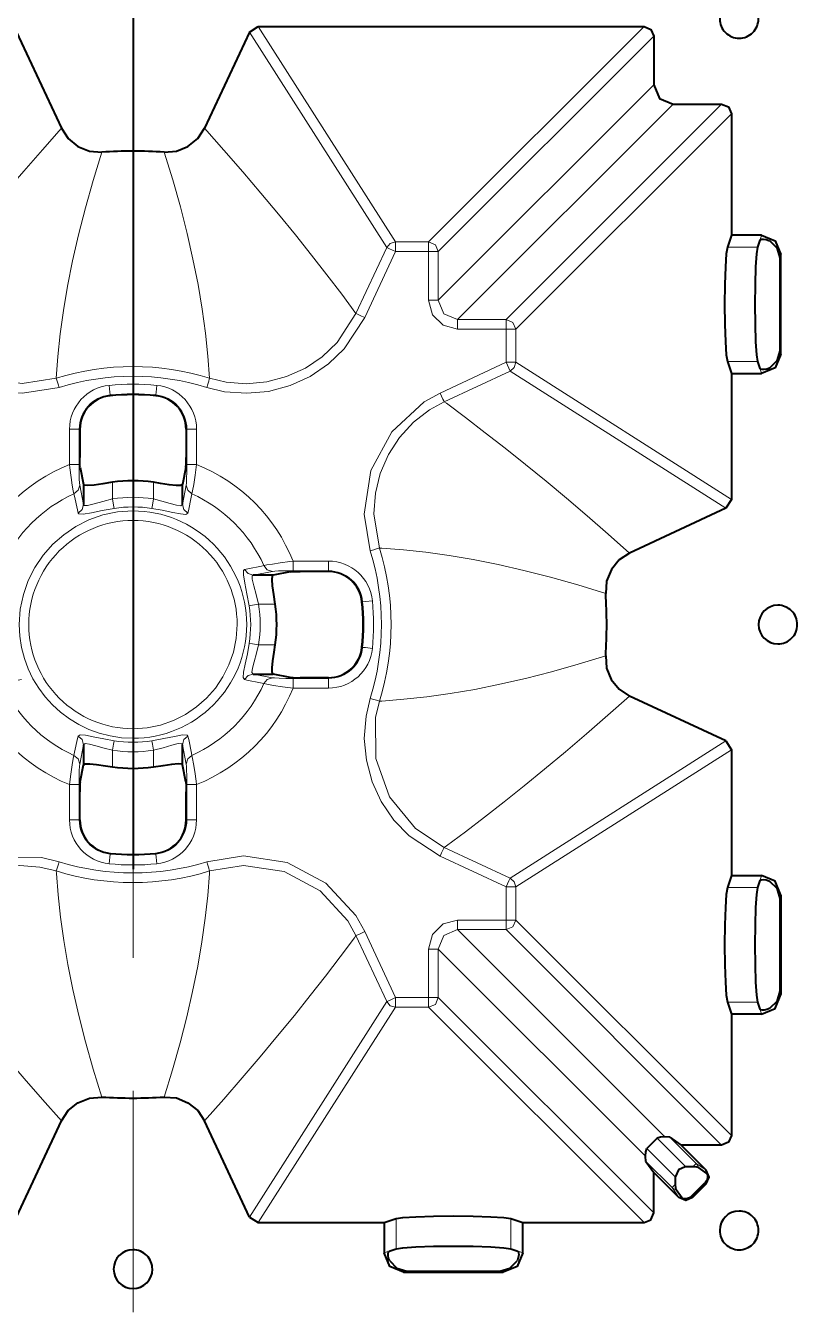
# Model space of a CAD drawing. Header units: millimetres. Extents: x 0 to 2941, y -405 to 1422.
# Drawn here: x 610.5 to 690.1, y 704.7 to 837.5 of the extents above; entities that cross this region are included whole.
import ezdxf

# ---------------------------------------------------------------- set-up
doc = ezdxf.new("R2010")
doc.units = ezdxf.units.MM
doc.layers.add('FINE', color=9, linetype='Continuous')
doc.layers.add('OUTLINE', color=7, linetype='Continuous')

msp = doc.modelspace()

# ---------------------------------------------------------------- linework, layer by layer
at = {"layer": 'FINE', "lineweight": 9}
for p, q in [((621.57, 846.46), (621.57, 777.89)), ((647.73, 814.59), (633.57, 836.81)), ((634.47, 837.39), (648.63, 815.17)), ((652.04, 815.17), (674.27, 837.39)), ((677.26, 829.39), (655.04, 807.17)), ((660.04, 807.17), (682.27, 829.39)), ((683.27, 828.39), (661.04, 806.17)), ((648.63, 815.17), (652.04, 815.17)), ((686.23, 815.4), (686.39, 815.88)), ((644.56, 807.78), (647.73, 814.59)), ((682.86, 814.64), (685.97, 814.64)), ((688.37, 813.87), (688.26, 813.52)), ((655.04, 807.17), (660.04, 807.17)), ((660.04, 806.17), (655.04, 806.17)), ((660.04, 802.76), (660.04, 806.17)), ((661.04, 806.17), (661.04, 802.76)), ((688.26, 803.94), (688.37, 803.59)), ((653.24, 799.58), (660.04, 802.76)), ((660.46, 801.85), (653.66, 798.68)), ((682.69, 787.69), (660.46, 801.85)), ((661.04, 802.76), (683.27, 788.6)), ((685.97, 802.82), (682.86, 802.82)), ((686.39, 801.58), (686.23, 802.06)), ((619.22, 799.3), (619.22, 799.38)), ((623.92, 799.38), (623.91, 799.3)), ((653.66, 798.68), (653.88, 798.52)), ((615.02, 792.2), (615.02, 795.84)), ((616.02, 795.84), (616.09, 795.84)), ((616.02, 795.84), (616.02, 792.2)), ((627.05, 795.84), (627.12, 795.84)), ((627.12, 792.2), (627.12, 795.84)), ((628.12, 795.84), (628.12, 792.2)), ((616.07, 790.08), (616.47, 788.08)), ((619.46, 788.65), (619.46, 790.37)), ((626.67, 788.08), (627.06, 790.08)), ((647.24, 783.58), (646.99, 783.59)), ((638.07, 782.24), (641.72, 782.24)), ((635.96, 781.18), (633.95, 780.79)), ((641.72, 781.24), (638.07, 781.24)), ((641.72, 781.24), (641.72, 781.17)), ((645.18, 778.03), (645.25, 778.04)), ((634.52, 777.79), (636.24, 777.79)), ((636.24, 773.59), (634.52, 773.59)), ((645.25, 773.34), (645.18, 773.35)), ((633.95, 770.59), (635.96, 770.2)), ((638.07, 770.14), (641.72, 770.14)), ((641.72, 770.21), (641.72, 770.14)), ((641.72, 769.14), (638.07, 769.14)), ((646.99, 767.79), (647.24, 767.8)), ((621.57, 764.17), (621.57, 741.31)), ((627.06, 761.3), (626.67, 763.3)), ((660.46, 749.53), (682.69, 763.69)), ((623.67, 762.73), (623.67, 761.01)), ((683.27, 762.78), (661.04, 748.62)), ((615.02, 755.54), (615.02, 759.19)), ((616.02, 759.19), (616.02, 755.54)), ((627.12, 755.54), (627.12, 759.19)), ((628.12, 759.19), (628.12, 755.54)), ((616.09, 755.54), (616.02, 755.54)), ((627.12, 755.54), (627.05, 755.54)), ((653.88, 752.86), (653.66, 752.7)), ((653.66, 752.7), (660.46, 749.53)), ((619.22, 752.01), (619.22, 752.08)), ((623.91, 752.08), (623.92, 752.01)), ((613.66, 750.27), (613.68, 750.02)), ((629.46, 750.02), (629.47, 750.27)), ((686.39, 749.8), (686.23, 749.32)), ((685.97, 748.56), (682.86, 748.56)), ((688.26, 747.44), (688.37, 747.79)), ((661.04, 745.21), (683.27, 722.99)), ((644.56, 743.6), (644.4, 743.38)), ((647.73, 736.79), (644.56, 743.6)), ((645.46, 744.02), (648.63, 737.21)), ((653.04, 742.22), (653.04, 737.21)), ((653.04, 742.22), (674.42, 720.84)), ((647.73, 736.79), (633.57, 714.57)), ((675.27, 714.99), (653.04, 737.21)), ((682.86, 736.74), (685.97, 736.74)), ((688.37, 737.51), (688.26, 737.86)), ((634.47, 713.99), (648.63, 736.22)), ((652.04, 736.22), (648.63, 736.22)), ((652.04, 736.22), (674.27, 713.99)), ((686.23, 735.98), (686.39, 735.5)), ((621.57, 727.6), (621.57, 704.74)), ((675.63, 722.7), (678.58, 719.74)), ((679.65, 720.09), (676.94, 722.8)), ((674.56, 721.63), (677.52, 718.67)), ((677.16, 717.61), (674.46, 720.31)), ((680.69, 719.4), (679.65, 720.09)), ((680.54, 718.08), (680.69, 717.98)), ((679.17, 716.72), (679.27, 716.57)), ((648.7, 711.29), (648.7, 714.4)), ((660.52, 714.4), (660.52, 711.29)), ((647.46, 710.87), (647.94, 711.03)), ((661.27, 711.03), (661.76, 710.87)), ((649.82, 709), (649.47, 708.89)), ((659.75, 708.89), (659.39, 709))]:
    msp.add_line(p, q, dxfattribs=at)
for points in [[(675.27, 836.39), (653.04, 814.17), (653.04, 809.16), (675.27, 831.39)], [(598.58, 807.78), (600.07, 809.8), (601.63, 811.85), (603.25, 813.93), (604.94, 816.04), (606.69, 818.18), (608.47, 820.32), (610.32, 822.48), (612.22, 824.68), (614.19, 826.9)], [(628.95, 826.9), (630.95, 824.64), (632.88, 822.4), (634.76, 820.2), (636.57, 818.03), (638.31, 815.89), (639.97, 813.82), (641.56, 811.78), (643.09, 809.77), (644.56, 807.78)], [(618.36, 824.43), (617.46, 821.52), (616.66, 818.68), (615.95, 815.91), (615.34, 813.21), (614.82, 810.59), (614.4, 808.1), (614.07, 805.68), (613.83, 803.35), (613.66, 801.11)], [(629.47, 801.11), (629.3, 803.4), (629.05, 805.77), (628.71, 808.23), (628.28, 810.78), (627.75, 813.4), (627.15, 816.05), (626.45, 818.78), (625.66, 821.57), (624.77, 824.43)], [(647.73, 814.59), (648.1, 815.01), (648.63, 815.17)], [(648.63, 814.17), (648.63, 814.85), (648.63, 815.17)], [(652.04, 814.17), (652.04, 814.85), (652.04, 815.17)], [(652.04, 815.17), (652.75, 814.87), (653.04, 814.17)], [(648.63, 814.17), (645.46, 807.36), (643.36, 804.15), (641.74, 802.59), (639.83, 801.29), (637.79, 800.35), (635.55, 799.75), (633.32, 799.55), (631.01, 799.72), (629.17, 800.16)], [(648.63, 814.17), (648.01, 814.46), (647.73, 814.59)], [(652.04, 809.16), (652.04, 814.17), (648.63, 814.17)], [(653.04, 814.17), (652.73, 814.17), (652.04, 814.17)], [(655.04, 806.17), (653.54, 806.57), (652.44, 807.66), (652.04, 809.16)], [(653.04, 809.16), (652.73, 809.16), (652.04, 809.16)], [(653.04, 809.16), (653.62, 807.75), (655.04, 807.17)], [(613.96, 800.16), (610.17, 799.55), (607.93, 799.7), (605.68, 800.24), (603.61, 801.12), (601.67, 802.37), (600.01, 803.89), (598.59, 805.71), (597.67, 807.36)], [(598.58, 807.78), (599.42, 806.26), (602.28, 803.16), (605.99, 801.18), (610.15, 800.55), (613.66, 801.11)], [(629.47, 801.11), (631.17, 800.71), (633.25, 800.54), (635.38, 800.74), (637.39, 801.27), (639.34, 802.16), (641.07, 803.33), (642.61, 804.81), (644.56, 807.78)], [(645.46, 807.36), (645.13, 807.52), (644.84, 807.65), (644.64, 807.75), (644.56, 807.78)], [(655.04, 807.17), (655.04, 806.85), (655.04, 806.17)], [(660.04, 807.17), (660.04, 806.85), (660.04, 806.17)], [(660.04, 807.17), (660.75, 806.87), (661.04, 806.17)], [(661.04, 806.17), (660.73, 806.17), (660.04, 806.17)], [(661.04, 802.76), (660.73, 802.76), (660.04, 802.76)], [(660.46, 801.85), (660.33, 802.13), (660.04, 802.76)], [(661.04, 802.76), (660.88, 802.22), (660.46, 801.85)], [(613.96, 800.16), (613.85, 800.51), (613.76, 800.81), (613.69, 801.02), (613.66, 801.11)], [(619.22, 799.38), (619.19, 799.68), (619.12, 800.37)], [(623.92, 799.38), (623.95, 799.68), (624.02, 800.37)], [(629.17, 800.16), (629.28, 800.51), (629.38, 800.81), (629.44, 801.02), (629.47, 801.11)], [(646.03, 783.3), (645.42, 787.08), (646.11, 791.58), (648.25, 795.59), (651.59, 798.67), (653.24, 799.58)], [(653.66, 798.68), (653.62, 798.76), (653.53, 798.96), (653.39, 799.25), (653.24, 799.58)], [(653.66, 798.68), (652.13, 797.83), (650.49, 796.56), (649.04, 794.98), (647.9, 793.23), (647.06, 791.27), (646.57, 789.24), (646.42, 787.1), (646.99, 783.59)], [(653.88, 798.52), (655.87, 797.04), (657.9, 795.49), (659.96, 793.88), (662.04, 792.21), (664.16, 790.48), (666.27, 788.72), (668.41, 786.9), (670.58, 785.01), (672.78, 783.07)], [(616.02, 795.84), (615.71, 795.84), (615.02, 795.84)], [(628.12, 795.84), (627.42, 795.84), (627.12, 795.84)], [(616.02, 792.2), (615.71, 792.2), (615.02, 792.2)], [(615.48, 789.18), (615.41, 789.5), (615.31, 790.07), (615.19, 790.87), (615.06, 791.86), (615.02, 792.2)], [(616.02, 792.2), (616.02, 791.96), (616.02, 791.26), (616.03, 790.7), (616.05, 790.3), (616.07, 790.08)], [(627.06, 790.08), (627.08, 790.29), (627.1, 790.77), (627.11, 791.44), (627.12, 792.2)], [(628.12, 792.2), (627.42, 792.2), (627.12, 792.2)], [(628.12, 792.2), (627.98, 791.12), (627.84, 790.16), (627.72, 789.49), (627.65, 789.18)], [(616.07, 790.08), (615.91, 789.55), (615.48, 789.18)], [(627.65, 789.18), (627.22, 789.55), (627.06, 790.08)], [(615.9, 787.19), (615.83, 787.54), (615.53, 788.94), (615.48, 789.18)], [(616.47, 788.08), (616.53, 787.98), (616.89, 787.97), (617.57, 788.14), (618.46, 788.4), (619.46, 788.65)], [(619.62, 787.67), (619.57, 788.01), (619.46, 788.65)], [(623.51, 787.67), (623.57, 788.01), (623.67, 788.65)], [(623.67, 788.65), (624.53, 788.44), (625.41, 788.19), (626.07, 788.01), (626.5, 787.95), (626.67, 788.08)], [(627.65, 789.18), (627.58, 788.84), (627.28, 787.44), (627.23, 787.19)], [(616.47, 788.08), (616.31, 787.56), (615.9, 787.19)], [(619.62, 787.67), (618.38, 787.45), (617.28, 787.22), (616.44, 787.07), (615.99, 787.1), (615.9, 787.19)], [(627.23, 787.19), (627.02, 787.06), (626.48, 787.1), (625.66, 787.26), (624.57, 787.48), (623.51, 787.67)], [(627.23, 787.19), (626.82, 787.56), (626.67, 788.08)], [(646.99, 783.59), (646.9, 783.57), (646.69, 783.5), (646.39, 783.41), (646.03, 783.3)], [(670.31, 778.9), (667.43, 779.78), (664.62, 780.58), (661.88, 781.28), (659.22, 781.89), (656.63, 782.41), (654.16, 782.82), (651.77, 783.16), (649.46, 783.41), (647.24, 783.58)], [(635.06, 781.78), (635.37, 781.85), (635.94, 781.94), (636.74, 782.07), (637.74, 782.2), (638.07, 782.24)], [(638.07, 782.24), (638.07, 781.55), (638.07, 781.24)], [(641.72, 782.24), (641.72, 781.55), (641.72, 781.24)], [(633.55, 777.64), (633.32, 778.88), (633.09, 779.98), (632.95, 780.82), (632.97, 781.27), (633.07, 781.36), (633.42, 781.43), (634.81, 781.73), (635.06, 781.78)], [(633.07, 781.36), (633.43, 780.95), (633.95, 780.79)], [(633.95, 780.79), (633.86, 780.73), (633.85, 780.37), (634.02, 779.69), (634.27, 778.8), (634.52, 777.79)], [(635.06, 781.78), (635.42, 781.35), (635.96, 781.18)], [(638.07, 781.24), (637.84, 781.24), (637.14, 781.23), (636.58, 781.22), (636.18, 781.2), (635.96, 781.18)], [(645.25, 778.04), (645.55, 778.07), (646.25, 778.14)], [(633.55, 777.64), (633.89, 777.69), (634.52, 777.79)], [(635.06, 769.6), (634.71, 769.68), (633.32, 769.97), (633.07, 770.03), (632.94, 770.24), (632.98, 770.78), (633.14, 771.6), (633.36, 772.69), (633.55, 773.75)], [(633.55, 773.75), (633.89, 773.69), (634.52, 773.59)], [(634.52, 773.59), (634.32, 772.73), (634.06, 771.85), (633.88, 771.19), (633.83, 770.76), (633.95, 770.59)], [(645.25, 773.34), (645.55, 773.31), (646.25, 773.24)], [(647.24, 767.8), (649.5, 767.98), (651.86, 768.23), (654.29, 768.58), (656.81, 769.01), (659.41, 769.53), (662.03, 770.14), (664.72, 770.83), (667.48, 771.61), (670.31, 772.48)], [(633.95, 770.59), (633.43, 770.43), (633.07, 770.03)], [(635.96, 770.2), (635.42, 770.03), (635.06, 769.6)], [(635.96, 770.2), (636.17, 770.18), (636.65, 770.16), (637.32, 770.14), (638.07, 770.14)], [(638.07, 770.14), (638.07, 769.83), (638.07, 769.14)], [(641.72, 770.14), (641.72, 769.83), (641.72, 769.14)], [(638.07, 769.14), (636.99, 769.28), (636.04, 769.42), (635.36, 769.54), (635.06, 769.6)], [(653.24, 751.8), (650.03, 753.89), (648.47, 755.51), (647.16, 757.43), (646.23, 759.47), (645.63, 761.7), (645.42, 763.94), (645.6, 766.25), (646.03, 768.08)], [(646.99, 767.79), (646.9, 767.81), (646.69, 767.88), (646.39, 767.97), (646.03, 768.08)], [(646.99, 767.79), (646.59, 766.09), (646.61, 761.88), (648.03, 757.91), (650.69, 754.64), (653.66, 752.7)], [(672.78, 768.31), (670.54, 766.33), (668.33, 764.42), (666.16, 762.56), (664.01, 760.77), (661.89, 759.05), (659.84, 757.41), (657.83, 755.83), (655.84, 754.32), (653.88, 752.86)], [(615.48, 762.2), (615.55, 762.54), (615.85, 763.94), (615.9, 764.19)], [(615.9, 764.19), (616.12, 764.32), (616.66, 764.28), (617.47, 764.12), (618.56, 763.9), (619.62, 763.71)], [(615.9, 764.19), (616.31, 763.83), (616.47, 763.3)], [(616.47, 763.3), (616.07, 761.3), (616.05, 761.09), (616.03, 760.61), (616.02, 759.94), (616.02, 759.19)], [(619.46, 762.73), (618.61, 762.94), (617.72, 763.19), (617.07, 763.37), (616.63, 763.43), (616.47, 763.3)], [(619.62, 763.71), (619.57, 763.37), (619.46, 762.73)], [(623.51, 763.71), (624.75, 763.93), (625.85, 764.16), (626.69, 764.31), (627.15, 764.28), (627.23, 764.19)], [(623.67, 762.73), (623.57, 763.37), (623.51, 763.71)], [(626.67, 763.3), (626.6, 763.4), (626.24, 763.41), (625.57, 763.24), (624.68, 762.98), (623.67, 762.73)], [(626.67, 763.3), (626.82, 763.83), (627.23, 764.19)], [(627.23, 764.19), (627.31, 763.84), (627.6, 762.44), (627.65, 762.2)], [(615.02, 759.19), (615.16, 760.27), (615.3, 761.22), (615.41, 761.89), (615.48, 762.2)], [(615.48, 762.2), (615.91, 761.83), (616.07, 761.3)], [(627.06, 761.3), (627.22, 761.83), (627.65, 762.2)], [(627.65, 762.2), (627.72, 761.89), (627.82, 761.31), (627.94, 760.52), (628.08, 759.52), (628.12, 759.19)], [(627.12, 759.19), (627.12, 759.42), (627.11, 760.12), (627.1, 760.68), (627.08, 761.08), (627.06, 761.3)], [(615.02, 759.19), (615.71, 759.19), (616.02, 759.19)], [(627.12, 759.19), (627.42, 759.19), (628.12, 759.19)], [(615.02, 755.54), (615.71, 755.54), (616.02, 755.54)], [(627.12, 755.54), (627.42, 755.54), (628.12, 755.54)], [(653.66, 752.7), (653.62, 752.62), (653.53, 752.42), (653.39, 752.13), (653.24, 751.8)], [(594.5, 737.21), (597.67, 744.02), (599.77, 747.23), (603.3, 750.09), (607.58, 751.63), (612.12, 751.66), (613.96, 751.22)], [(619.12, 751.01), (619.19, 751.7), (619.22, 752.01)], [(623.92, 752.01), (623.95, 751.7), (624.02, 751.01)], [(629.17, 751.22), (632.96, 751.83), (637.46, 751.15), (641.47, 749.01), (644.55, 745.67), (645.46, 744.02)], [(655.04, 745.21), (660.04, 745.21), (660.04, 748.62), (653.24, 751.8)], [(613.66, 750.27), (611.96, 750.67), (609.89, 750.84), (607.75, 750.64), (605.74, 750.11), (603.79, 749.22), (602.07, 748.06), (600.52, 746.57), (598.58, 743.6)], [(613.66, 750.27), (613.69, 750.36), (613.76, 750.57), (613.85, 750.87), (613.96, 751.22)], [(618.36, 726.95), (617.47, 729.83), (616.68, 732.63), (615.98, 735.37), (615.37, 738.04), (614.85, 740.63), (614.43, 743.1), (614.1, 745.49), (613.85, 747.8), (613.68, 750.02)], [(629.46, 750.02), (629.28, 747.75), (629.02, 745.4), (628.68, 742.96), (628.25, 740.45), (627.72, 737.85), (627.12, 735.23), (626.43, 732.53), (625.65, 729.77), (624.77, 726.95)], [(629.47, 750.27), (629.44, 750.36), (629.38, 750.57), (629.28, 750.87), (629.17, 751.22)], [(644.56, 743.6), (643.71, 745.12), (640.86, 748.22), (637.14, 750.2), (632.98, 750.83), (629.47, 750.27)], [(660.46, 749.53), (660.33, 749.25), (660.04, 748.62)], [(661.04, 748.62), (660.73, 748.62), (660.04, 748.62)], [(660.46, 749.53), (660.88, 749.16), (661.04, 748.62), (661.04, 745.21)], [(652.04, 742.22), (652.44, 743.72), (653.54, 744.81), (655.04, 745.21)], [(655.04, 744.22), (655.04, 744.53), (655.04, 745.21)], [(660.04, 744.22), (660.04, 744.53), (660.04, 745.21)], [(661.04, 745.21), (660.73, 745.21), (660.04, 745.21)], [(661.04, 745.21), (660.75, 744.51), (660.04, 744.22)], [(598.74, 743.38), (600.22, 741.39), (601.76, 739.36), (603.37, 737.3), (605.04, 735.21), (606.78, 733.1), (608.54, 730.99), (610.36, 728.85), (612.24, 726.68), (614.19, 724.48)], [(628.95, 724.48), (630.92, 726.72), (632.84, 728.93), (634.69, 731.1), (636.48, 733.25), (638.21, 735.36), (639.85, 737.41), (641.42, 739.43), (642.94, 741.42), (644.4, 743.38)], [(644.56, 743.6), (644.64, 743.64), (644.84, 743.73), (645.13, 743.86), (645.46, 744.02)], [(655.04, 744.22), (653.62, 743.63), (653.04, 742.22)], [(682.27, 721.99), (660.04, 744.22), (655.04, 744.22), (676.41, 722.84)], [(648.63, 737.21), (652.04, 737.21), (652.04, 742.22)], [(653.04, 742.22), (652.73, 742.22), (652.04, 742.22)], [(647.73, 736.79), (648.01, 736.92), (648.63, 737.21)], [(648.63, 736.22), (648.1, 736.37), (647.73, 736.79)], [(648.63, 736.22), (648.63, 736.53), (648.63, 737.21)], [(652.04, 736.22), (652.04, 736.53), (652.04, 737.21)], [(653.04, 737.21), (652.73, 737.21), (652.04, 737.21)], [(653.04, 737.21), (652.75, 736.51), (652.04, 736.22)], [(679.29, 719.73), (679.55, 719.99), (679.65, 720.09)], [(679.65, 720.09), (679.79, 719.91), (679.89, 719.69)], [(677.52, 717.97), (677.26, 717.71), (677.16, 717.61)], [(677.86, 716.57), (677.16, 717.61), (677.35, 717.46), (677.57, 717.37)]]:
    msp.add_lwpolyline(points, dxfattribs=at)
for points in [[(629.47, 801.11, 0.151877), (613.66, 801.11)], [(629.17, 800.16, 0.151862), (613.96, 800.16)], [(619.12, 800.37, 0.385504), (615.02, 795.84)], [(624.02, 800.37, 0.049527), (619.12, 800.37)], [(628.12, 795.84, 0.385521), (624.02, 800.37)], [(619.22, 799.38, 0.385535), (616.02, 795.84)], [(623.92, 799.38, 0.04952), (619.22, 799.38)], [(627.12, 795.84, 0.385539), (623.92, 799.38)], [(615.02, 792.2, 0.206668), (605.06, 782.24)], [(638.07, 782.24, 0.206668), (628.12, 792.2)], [(623.67, 790.37), (623.67, 788.65, 0.080666), (619.46, 788.65)], [(615.48, 789.18, 0.182774), (608.07, 781.78)], [(635.06, 781.78, 0.182764), (627.65, 789.18)], [(623.51, 787.67, 0.080562), (619.62, 787.67)], [(646.03, 768.08, 0.151878), (646.03, 783.3)], [(646.99, 767.79, 0.151867), (646.99, 783.59)], [(646.25, 778.14, 0.385519), (641.72, 782.24)], [(645.25, 778.04, 0.385534), (641.72, 781.24)], [(645.25, 773.34, 0.049487), (645.25, 778.04)], [(646.25, 773.24, 0.049529), (646.25, 778.14)], [(633.55, 773.75, 0.080633), (633.55, 777.64)], [(634.52, 773.59, 0.080621), (634.52, 777.79)], [(641.72, 770.14, 0.385532), (645.25, 773.34)], [(641.72, 769.14, 0.385515), (646.25, 773.24)], [(610.06, 770.03), (609.71, 769.95), (608.32, 769.65), (608.07, 769.6, 0.182785), (615.48, 762.2)], [(605.06, 769.14, 0.206675), (615.02, 759.19)], [(627.65, 762.2, 0.182774), (635.06, 769.6)], [(628.12, 759.19, 0.206651), (638.07, 769.14)], [(619.62, 763.71, 0.080633), (623.51, 763.71)], [(619.46, 761.01), (619.46, 762.73, 0.080606), (623.67, 762.73)], [(615.02, 755.54, 0.385521), (619.12, 751.01)], [(616.02, 755.54, 0.385539), (619.22, 752.01)], [(623.92, 752.01, 0.385535), (627.12, 755.54)], [(624.02, 751.01, 0.385508), (628.12, 755.54)], [(619.22, 752.01, 0.049465), (623.92, 752.01)], [(613.66, 750.27, 0.151877), (629.47, 750.27)], [(613.96, 751.22, 0.151867), (629.17, 751.22)], [(619.12, 751.01, 0.049472), (624.02, 751.01)]]:
    msp.add_lwpolyline(points, format="xyb", dxfattribs=at)
for points in [[(609.84, 775.69, 0.414209), (621.57, 763.96, 0.414214), (633.29, 775.69, 0.414218), (621.57, 787.42), (619.98, 787.31), (618.46, 787), (617.02, 786.49), (615.67, 785.81), (614.42, 784.96), (613.29, 783.97), (612.3, 782.84), (611.45, 781.59), (610.77, 780.24), (610.26, 778.79), (609.95, 777.27)], [(632.31, 775.69, 0.414218), (621.57, 786.43, 0.414214), (610.82, 775.69, 0.414214), (621.57, 764.95), (623.02, 765.05), (624.41, 765.33), (625.73, 765.8), (626.97, 766.42), (628.11, 767.2), (629.15, 768.11), (630.06, 769.14), (630.83, 770.29), (631.46, 771.53), (631.92, 772.85), (632.21, 774.24)]]:
    msp.add_lwpolyline(points, format="xyb", close=True, dxfattribs=at)
at = {"layer": 'OUTLINE', "lineweight": 40}
for p, q in [((621.57, 846.46), (621.57, 750.46)), ((609.56, 836.81), (614.19, 826.9)), ((633.57, 836.81), (628.95, 826.9)), ((633.57, 836.81), (634.47, 837.39)), ((634.47, 837.39), (674.27, 837.39)), ((675.27, 836.39), (675.27, 831.39)), ((677.26, 829.39), (682.27, 829.39)), ((683.27, 828.39), (683.27, 815.88)), ((683.27, 815.88), (682.86, 814.64)), ((686.39, 815.88), (683.27, 815.88)), ((686.2, 815.36), (685.97, 814.64)), ((686.2, 815.36), (686.23, 815.4)), ((688.37, 803.59), (688.37, 813.87)), ((688.26, 813.52), (688.26, 803.94)), ((682.86, 802.82), (683.27, 801.58)), ((685.97, 802.82), (686.2, 802.1)), ((686.23, 802.06), (686.2, 802.1)), ((683.27, 801.58), (686.39, 801.58)), ((683.27, 801.58), (683.27, 788.6)), ((616.09, 795.84), (616.09, 792.93)), ((627.05, 795.84), (627.05, 792.93)), ((616.12, 791.9), (616.47, 790.15)), ((616.47, 790.15), (616.47, 788.08)), ((626.67, 788.08), (626.67, 790.15)), ((683.27, 788.6), (682.69, 787.69)), ((682.69, 787.69), (672.78, 783.07)), ((636.03, 780.79), (633.95, 780.79)), ((637.78, 781.14), (636.03, 780.79)), ((641.72, 781.17), (638.81, 781.17)), ((633.95, 770.59), (636.03, 770.59)), ((641.72, 770.21), (638.81, 770.21)), ((682.69, 763.69), (672.78, 768.31)), ((616.47, 763.3), (616.47, 761.23)), ((626.67, 761.23), (626.67, 763.3)), ((682.69, 763.69), (683.27, 762.78)), ((683.27, 762.78), (683.27, 749.8)), ((616.12, 759.48), (616.47, 761.23)), ((627.02, 759.48), (626.67, 761.23)), ((616.09, 755.54), (616.09, 758.45)), ((627.05, 755.54), (627.05, 758.45)), ((683.27, 749.8), (686.39, 749.8)), ((686.2, 749.28), (685.97, 748.56)), ((688.37, 747.79), (688.37, 737.51)), ((682.86, 736.74), (683.27, 735.5)), ((685.97, 736.74), (686.2, 736.02)), ((686.23, 735.98), (686.2, 736.02)), ((609.56, 714.57), (614.19, 724.48)), ((633.57, 714.57), (628.95, 724.48)), ((676.94, 722.8), (676.41, 722.84)), ((676.94, 722.8), (678.1, 721.99)), ((674.46, 720.31), (674.42, 720.84)), ((678.1, 721.99), (680.69, 719.4)), ((682.27, 721.99), (678.1, 721.99)), ((674.46, 720.31), (675.27, 719.16)), ((680.74, 719.06), (679.89, 719.69)), ((675.27, 714.99), (675.27, 719.16)), ((675.27, 719.16), (677.86, 716.57)), ((677.52, 718.67), (677.52, 718.74)), ((677.52, 717.97), (677.52, 718.67)), ((680.54, 718.08), (680.51, 718.06)), ((678.2, 716.52), (677.57, 717.37)), ((679.2, 716.74), (680.51, 718.06)), ((679.2, 716.74), (679.17, 716.72)), ((633.57, 714.57), (634.47, 713.99)), ((647.46, 713.99), (648.7, 714.4)), ((660.52, 714.4), (661.76, 713.99)), ((634.47, 713.99), (647.46, 713.99)), ((647.46, 713.99), (647.46, 710.87)), ((661.76, 710.87), (661.76, 713.99)), ((647.94, 711.03), (647.98, 711.06)), ((647.98, 711.06), (648.7, 711.29)), ((660.52, 711.29), (661.24, 711.06)), ((661.24, 711.06), (661.27, 711.03)), ((649.47, 708.89), (659.75, 708.89)), ((649.82, 709), (659.39, 709))]:
    msp.add_line(p, q, dxfattribs=at)
for points in [[(682.07, 838.19, 0.414214), (684.07, 836.19, 0.414226), (686.07, 838.19, 0.414226), (684.07, 840.19, 0.414188)], [(686.07, 775.69, 0.414201), (688.07, 773.69, 0.414214), (690.07, 775.69, 0.414239), (688.07, 777.69, 0.414201)], [(686.07, 713.19, 0.414226), (684.07, 715.19, 0.414188), (682.07, 713.19, 0.414214), (684.07, 711.19, 0.414226)], [(623.57, 709.19, 0.414251), (621.57, 711.19, 0.414201), (619.57, 709.19, 0.414201), (621.57, 707.19, 0.414201)]]:
    msp.add_lwpolyline(points, format="xyb", close=True, dxfattribs=at)
for points in [[(674.27, 837.39), (674.98, 837.1), (675.27, 836.39)], [(675.27, 831.39), (675.85, 829.98), (677.26, 829.39)], [(682.27, 829.39), (682.98, 829.1), (683.27, 828.39)], [(614.19, 826.9), (614.89, 825.83), (615.89, 825.02), (617.08, 824.54), (618.36, 824.43)], [(624.77, 824.43), (626.05, 824.54), (627.24, 825.02), (628.24, 825.83), (628.95, 826.9)], [(686.23, 815.4), (686.37, 815.45), (686.59, 815.46), (686.86, 815.43), (687.13, 815.33), (687.2, 815.3)], [(686.39, 815.88), (687.79, 815.29), (688.37, 813.87)], [(687.2, 815.3), (687.97, 814.56), (688.26, 813.52)], [(682.86, 814.64), (682.75, 813.93), (682.66, 812.59), (682.6, 810.78), (682.58, 808.73), (682.6, 806.68), (682.66, 804.87), (682.75, 803.53), (682.86, 802.82)], [(685.97, 814.64), (685.86, 813.93), (685.77, 812.59), (685.71, 810.78), (685.69, 808.73), (685.71, 806.68), (685.77, 804.87), (685.86, 803.53), (685.97, 802.82)], [(688.37, 803.59), (687.79, 802.17), (686.39, 801.58)], [(688.26, 803.94), (687.97, 802.9), (687.2, 802.16)], [(687.2, 802.16), (686.93, 802.05), (686.67, 802), (686.45, 802), (686.29, 802.04), (686.23, 802.06)], [(616.12, 791.9), (616.1, 792.01), (616.1, 792.22), (616.09, 792.5), (616.09, 792.84), (616.09, 792.93)], [(627.02, 791.9), (627.03, 792.01), (627.04, 792.22), (627.04, 792.5), (627.05, 792.84), (627.05, 792.93)], [(627.02, 791.9), (626.67, 790.15), (626.48, 790.04), (626.01, 790.04), (625.31, 790.12), (624.41, 790.26), (623.67, 790.37)], [(672.78, 783.07), (671.71, 782.36), (670.9, 781.37), (670.41, 780.18), (670.31, 778.9)], [(637.78, 781.14), (637.89, 781.15), (638.09, 781.16), (638.37, 781.17), (638.71, 781.17), (638.81, 781.17)], [(637.78, 770.24), (636.03, 770.59), (635.92, 770.77), (635.92, 771.24), (636, 771.95), (636.13, 772.85), (636.24, 773.59)], [(670.31, 772.48), (670.41, 771.21), (670.89, 770.02), (671.7, 769.02), (672.78, 768.31)], [(637.78, 770.24), (637.89, 770.23), (638.09, 770.22), (638.37, 770.21), (638.71, 770.21), (638.81, 770.21)], [(616.47, 761.23), (616.65, 761.34), (617.12, 761.34), (617.82, 761.26), (618.72, 761.12), (619.46, 761.01)], [(616.12, 759.48), (616.1, 759.37), (616.1, 759.17), (616.09, 758.88), (616.09, 758.54), (616.09, 758.45)], [(627.02, 759.48), (627.03, 759.37), (627.04, 759.17), (627.04, 758.88), (627.05, 758.54), (627.05, 758.45)], [(683.27, 749.8), (682.86, 748.56), (682.75, 747.85), (682.66, 746.51), (682.6, 744.7), (682.58, 742.65), (682.6, 740.6), (682.66, 738.79), (682.75, 737.45), (682.86, 736.74)], [(686.2, 749.28), (686.23, 749.32), (686.37, 749.37), (686.59, 749.38), (686.86, 749.35), (687.13, 749.25), (687.2, 749.22)], [(688.37, 747.79), (687.79, 749.21), (686.39, 749.8)], [(687.2, 749.22), (687.97, 748.48), (688.26, 747.44)], [(685.97, 748.56), (685.86, 747.85), (685.77, 746.51), (685.71, 744.7), (685.69, 742.65), (685.71, 740.6), (685.77, 738.79), (685.86, 737.45), (685.97, 736.74)], [(688.26, 747.44), (688.26, 737.86), (687.97, 736.82), (687.2, 736.08)], [(686.39, 735.5), (687.79, 736.09), (688.37, 737.51)], [(686.39, 735.5), (683.27, 735.5), (683.27, 722.99)], [(687.2, 736.08), (686.93, 735.97), (686.67, 735.92), (686.45, 735.92), (686.29, 735.96), (686.23, 735.98)], [(614.19, 724.48), (614.89, 725.55), (615.89, 726.36), (617.08, 726.84), (618.36, 726.95)], [(624.77, 726.95), (626.05, 726.85), (627.24, 726.36), (628.24, 725.55), (628.95, 724.48)], [(676.41, 722.84), (675.95, 722.8), (675.63, 722.7), (674.56, 721.63)], [(683.27, 722.99), (682.98, 722.28), (682.27, 721.99)], [(674.42, 720.84), (674.46, 721.31), (674.56, 721.63)], [(678.51, 719.74), (677.81, 719.45), (677.52, 718.74)], [(679.29, 719.73), (678.58, 719.74), (678.51, 719.74)], [(679.89, 719.69), (679.71, 719.72), (679.29, 719.73)], [(680.74, 719.06), (680.77, 718.98), (680.81, 718.8), (680.8, 718.59), (680.73, 718.35), (680.6, 718.15), (680.54, 718.08)], [(680.69, 717.98), (680.98, 718.69), (680.69, 719.4)], [(677.57, 717.37), (677.54, 717.55), (677.52, 717.97)], [(680.69, 717.98), (679.27, 716.57), (678.57, 716.28), (677.86, 716.57)], [(679.17, 716.72), (678.97, 716.56), (678.75, 716.47), (678.55, 716.45), (678.38, 716.46), (678.24, 716.49), (678.2, 716.52)], [(648.7, 714.4), (649.41, 714.51), (650.75, 714.6), (652.55, 714.66), (654.61, 714.68), (656.66, 714.66), (658.46, 714.6), (659.8, 714.51), (660.52, 714.4)], [(661.76, 713.99), (674.27, 713.99), (674.98, 714.28), (675.27, 714.99)], [(648.7, 711.29), (649.41, 711.4), (650.75, 711.49), (652.55, 711.55), (654.61, 711.57), (656.66, 711.55), (658.46, 711.49), (659.8, 711.4), (660.52, 711.29)], [(649.47, 708.89), (648.04, 709.47), (647.46, 710.87)], [(648.04, 710.06), (647.93, 710.33), (647.88, 710.59), (647.88, 710.81), (647.91, 710.97), (647.94, 711.03)], [(661.76, 710.87), (661.17, 709.47), (659.75, 708.89)], [(661.27, 711.03), (661.32, 710.89), (661.34, 710.66), (661.3, 710.39), (661.21, 710.13), (661.17, 710.06)], [(648.04, 710.06), (648.78, 709.28), (649.82, 709)], [(659.39, 709), (660.44, 709.28), (661.17, 710.06)]]:
    msp.add_lwpolyline(points, dxfattribs=at)
for points in [[(624.77, 824.43, 0.032837), (618.36, 824.43)], [(619.22, 799.3, 0.385502), (616.09, 795.84)], [(623.91, 799.3, 0.049503), (619.22, 799.3)], [(627.05, 795.84, 0.385513), (623.91, 799.3)], [(623.67, 790.37, 0.071268), (619.46, 790.37), (618.46, 790.22), (617.57, 790.09), (616.91, 790.03), (616.54, 790.07), (616.47, 790.15)], [(636.24, 773.59, 0.071259), (636.24, 777.79), (636.09, 778.79), (635.97, 779.68), (635.91, 780.35), (635.95, 780.72), (636.03, 780.79)], [(645.18, 778.03, 0.385525), (641.72, 781.17)], [(645.18, 773.35, 0.049503), (645.18, 778.03)], [(670.31, 772.48, 0.032878), (670.31, 778.9)], [(641.72, 770.21, 0.385528), (645.18, 773.35)], [(619.46, 761.01, 0.071268), (623.67, 761.01), (624.67, 761.16), (625.56, 761.29), (626.23, 761.35), (626.6, 761.31), (626.67, 761.23)], [(616.09, 755.54, 0.385543), (619.22, 752.08)], [(619.22, 752.08, 0.049497), (623.91, 752.08, 0.385553), (627.05, 755.54)], [(618.36, 726.95, 0.032876), (624.77, 726.95)]]:
    msp.add_lwpolyline(points, format="xyb", dxfattribs=at)

doc.saveas('drawing.dxf')
